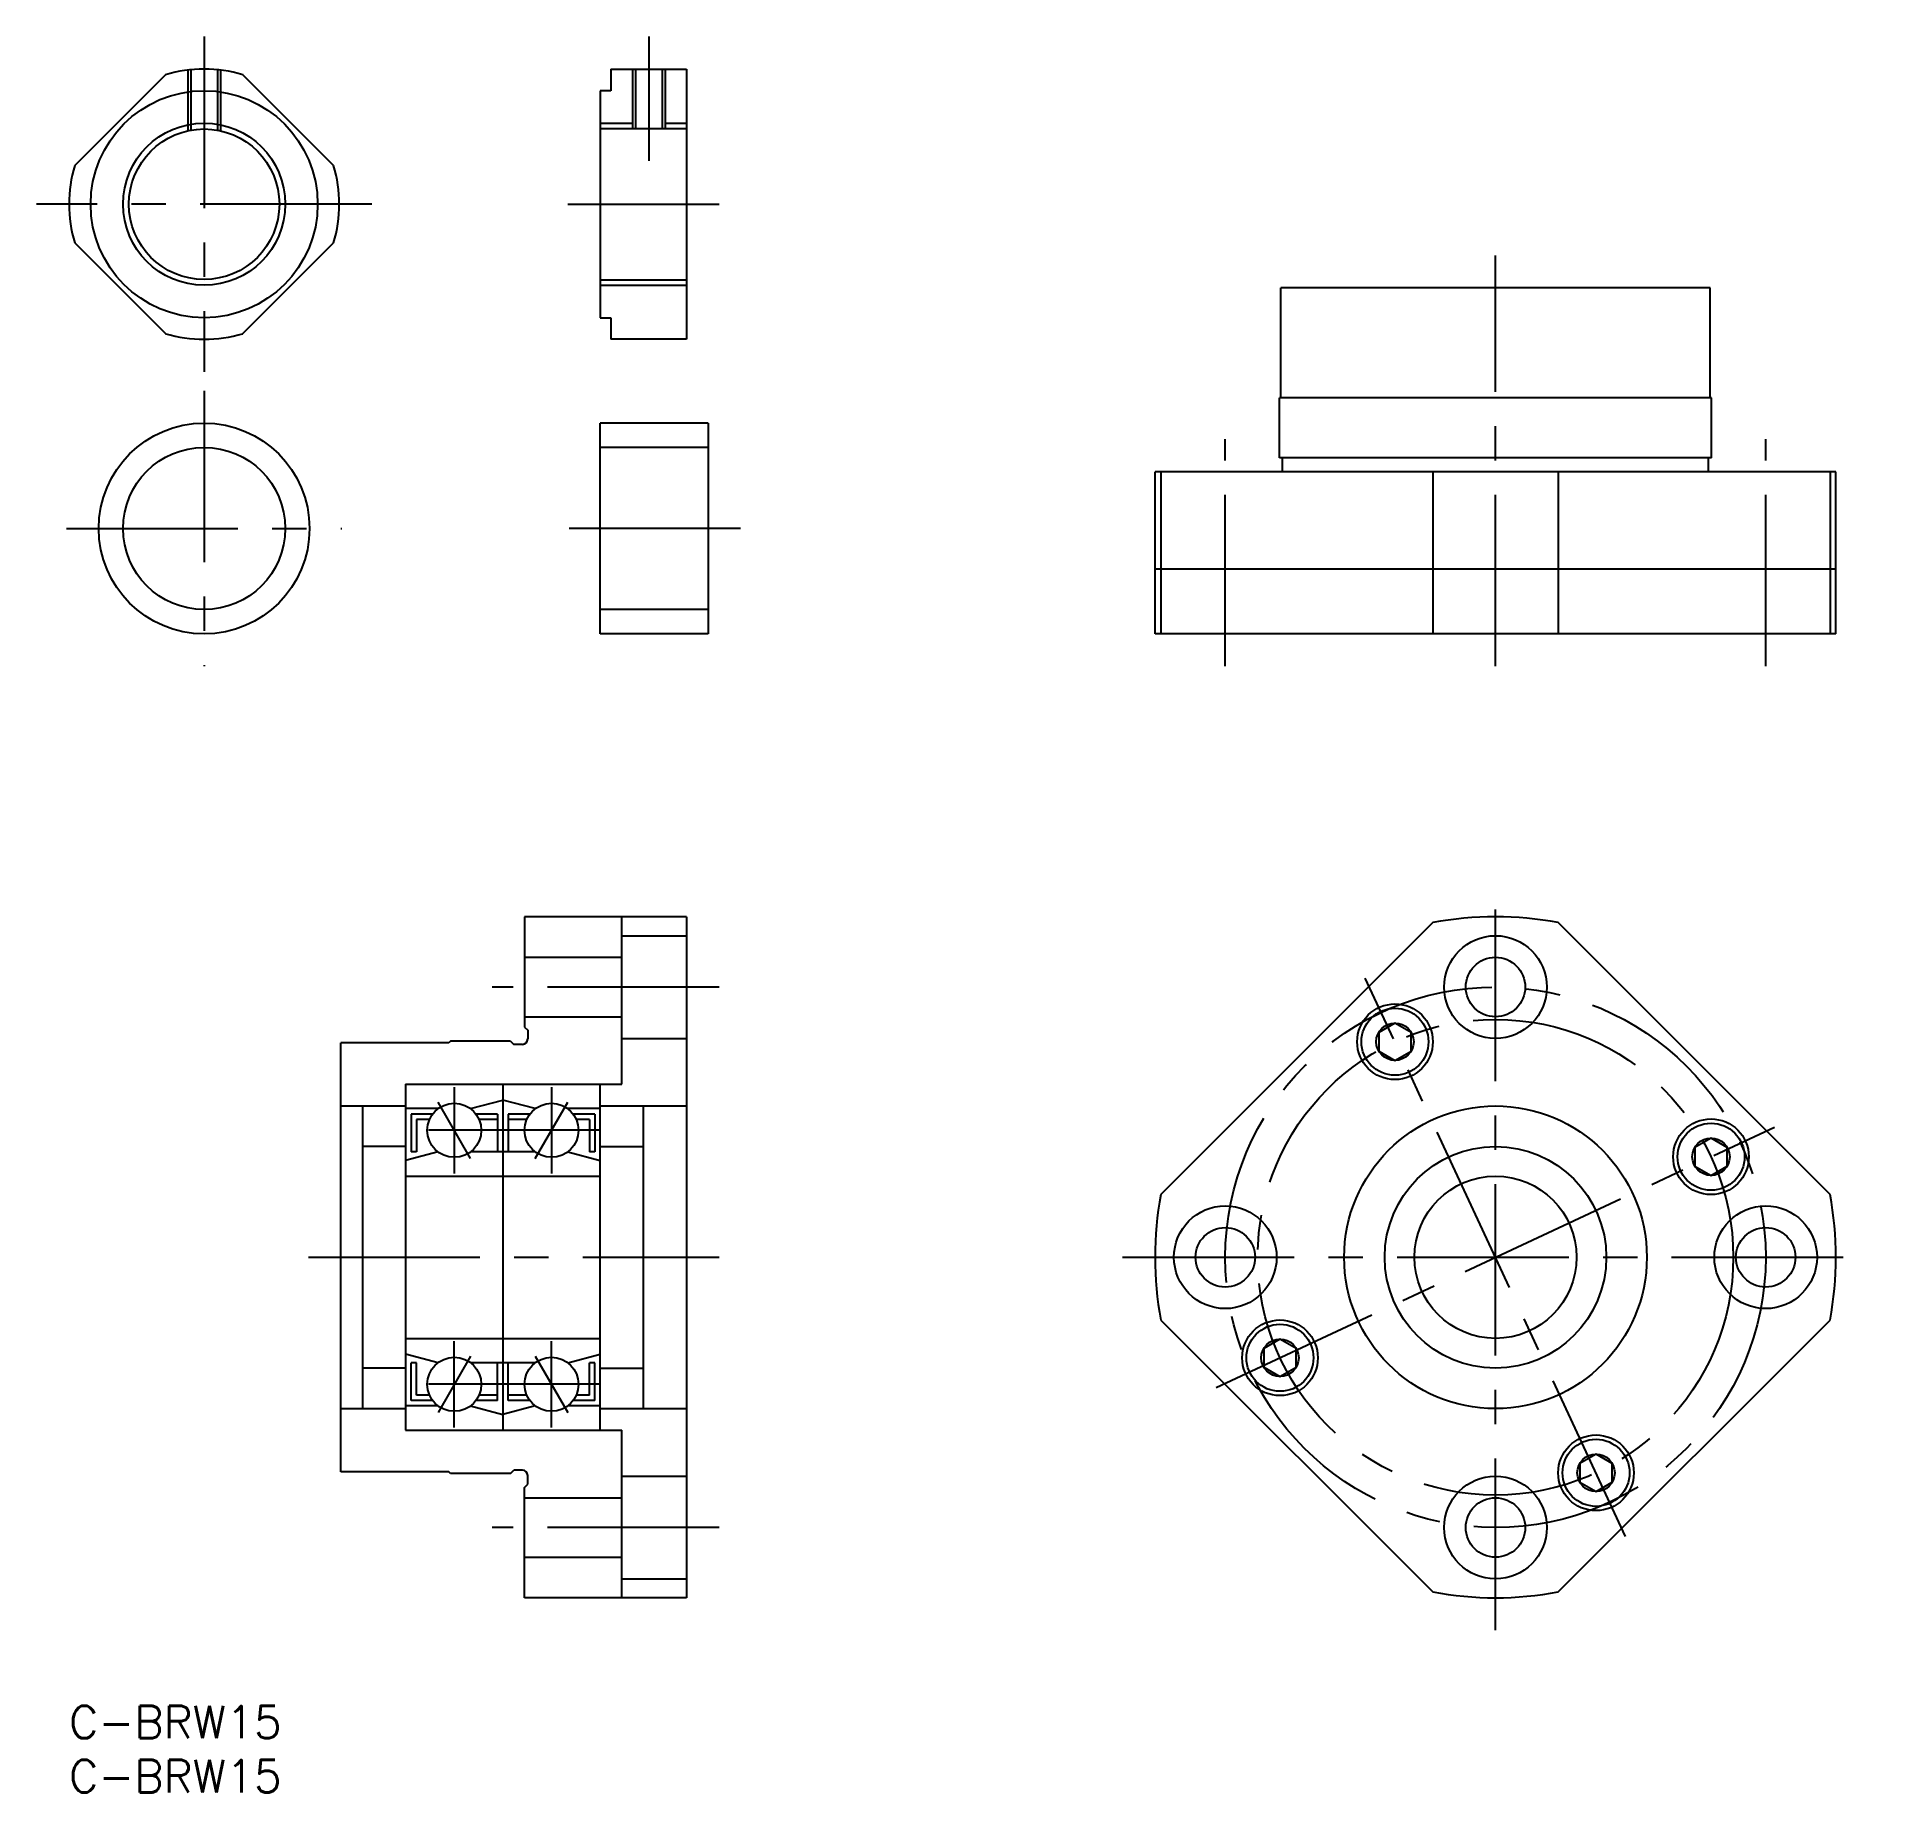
# Model space of a CAD drawing. Extents: x -3 to 166, y -8 to 154.
import ezdxf

# ---------------------------------------------------------------- set-up
doc = ezdxf.new("R2010")
doc.units = 0
doc.header["$LTSCALE"] = 0.5
doc.linetypes.add('CENTER', pattern=[50.8, 31.75, -6.35, 6.35, -6.35])
doc.linetypes.add('DASHED', pattern=[19.05, 12.7, -6.35])
for name, color, linetype in [('MSM_CENTER', 1, 'CENTER'), ('MSM_CONTINUOUS', 7, 'CONTINUOUS'), ('MSM_DASHED', 4, 'DASHED'), ('MSM_NARROW', 5, 'CONTINUOUS'), ('MSM_PART_NUMBER', 7, 'CONTINUOUS')]:
    doc.layers.add(name, color=color, linetype=linetype)
doc.styles.get("Standard").update_dxf_attribs({"font": 'txt.shx', "height": 3, "bigfont": 'bigfont.shx'})

# ---------------------------------------------------------------- blocks, each defined once
blk = doc.blocks.new('*U3')
at = {"layer": 'MSM_PART_NUMBER'}
blk.add_text('C-BRW15', height=3, dxfattribs=at).set_placement((0, -3))
blk = doc.blocks.new('*U4')
at = {"layer": 'MSM_PART_NUMBER'}
blk.add_text('C-BRW15', height=3, dxfattribs=at).set_placement((0, -8))

msp = doc.modelspace()

# ---------------------------------------------------------------- linework, layer by layer
at = {"layer": 'MSM_CENTER'}
for p, q in [((12.5, 154.42), (12.5, 123.42)), ((53.64, 154.42), (53.64, 142.92)), ((28, 138.92), (-3, 138.92)), ((46.14, 138.92), (60.14, 138.92)), ((131.98, 96.17), (131.98, 134.17)), ((12.5, 121.67), (12.5, 96.17)), ((106.98, 96.17), (106.98, 117.17)), ((156.98, 96.17), (156.98, 117.17)), ((-0.25, 108.92), (25.25, 108.92)), ((62.14, 108.92), (46.14, 108.92)), ((131.98, 7), (131.98, 76)), ((60.14, 66.5), (39.14, 66.5)), ((144.02, 15.67), (119.93, 67.33)), ((35.64, 57.25), (35.64, 49.25)), ((44.64, 57.25), (44.64, 49.25)), ((37.14, 50.65), (34.14, 55.85)), ((43.14, 50.65), (46.14, 55.85)), ((49.14, 53.25), (31.14, 53.25)), ((106.15, 29.46), (157.81, 53.54)), ((22.14, 41.5), (60.14, 41.5)), ((97.48, 41.5), (166.48, 41.5)), ((37.14, 32.35), (34.14, 27.15)), ((35.64, 25.75), (35.64, 33.75)), ((43.14, 32.35), (46.14, 27.15)), ((44.64, 25.75), (44.64, 33.75)), ((49.14, 29.75), (31.14, 29.75)), ((60.14, 16.5), (39.14, 16.5))]:
    msp.add_line(p, q, dxfattribs=at)
for radius in [25, 22]:
    msp.add_circle((131.98, 41.5), radius, dxfattribs=at)
at = {"layer": 'MSM_CONTINUOUS'}
for p, q in [((8.92, 150.9), (0.52, 142.5)), ((24.48, 142.5), (16.08, 150.9)), ((50.14, 151.42), (57.14, 151.42)), ((50.14, 151.42), (50.14, 149.42)), ((52.41, 151.42), (52.41, 145.92)), ((54.87, 151.42), (54.87, 145.92)), ((57.14, 151.42), (57.14, 126.42)), ((50.14, 149.42), (49.14, 149.42)), ((49.14, 149.42), (49.14, 128.42)), ((20.28, 146.7), (20.28, 146.7)), ((49.14, 145.92), (57.14, 145.92)), ((22.38, 144.6), (22.38, 144.6)), ((0.52, 135.34), (8.92, 126.95)), ((16.08, 126.95), (24.48, 135.34)), ((49.14, 131.92), (57.14, 131.92)), ((151.83, 131.17), (112.13, 131.17)), ((112.13, 121.02), (112.13, 131.17)), ((151.83, 121.02), (151.83, 131.17)), ((49.14, 128.42), (50.14, 128.42)), ((50.14, 128.42), (50.14, 126.42)), ((57.14, 126.42), (50.14, 126.42)), ((111.98, 115.47), (111.98, 121.02)), ((151.98, 121.02), (111.98, 121.02)), ((151.98, 115.47), (151.98, 121.02)), ((49.14, 99.17), (49.14, 118.67)), ((59.14, 118.67), (49.14, 118.67)), ((59.14, 118.67), (59.14, 99.17)), ((59.14, 116.42), (49.14, 116.42)), ((151.98, 115.47), (111.98, 115.47)), ((112.28, 114.17), (112.28, 115.47)), ((151.68, 114.17), (151.68, 115.47)), ((100.48, 99.17), (100.48, 114.17)), ((163.48, 114.17), (100.48, 114.17)), ((101.02, 114.17), (101.02, 99.17)), ((126.17, 114.17), (126.17, 99.17)), ((137.79, 114.17), (137.79, 99.17)), ((162.94, 114.17), (162.94, 99.17)), ((163.48, 99.17), (163.48, 114.17)), ((163.48, 105.17), (100.48, 105.17)), ((59.14, 101.42), (49.14, 101.42)), ((59.14, 99.17), (49.14, 99.17)), ((163.48, 99.17), (100.48, 99.17)), ((42.14, 73), (42.14, 62.8)), ((57.14, 73), (42.14, 73)), ((51.14, 57.5), (51.14, 73)), ((57.14, 73), (57.14, 10)), ((51.14, 71.25), (57.14, 71.25)), ((126.17, 72.46), (101.02, 47.31)), ((162.94, 47.31), (137.79, 72.46)), ((42.14, 69.25), (51.14, 69.25)), ((42.14, 63.75), (51.14, 63.75)), ((42.14, 62.8), (42.44, 62.5)), ((122.68, 63.17), (121.18, 62.3)), ((124.18, 62.3), (122.68, 63.17)), ((35.14, 61.35), (25.14, 61.35)), ((25.14, 21.65), (25.14, 61.35)), ((35.29, 61.5), (35.14, 61.35)), ((40.84, 61.5), (35.29, 61.5)), ((40.84, 61.5), (41.14, 61.2)), ((41.94, 61.2), (41.14, 61.2)), ((42.44, 62.5), (42.44, 61.7)), ((51.14, 61.75), (57.14, 61.75)), ((121.18, 62.3), (121.18, 60.57)), ((124.18, 60.57), (124.18, 62.3)), ((121.18, 60.57), (122.68, 59.71)), ((122.68, 59.71), (124.18, 60.57)), ((31.14, 57.5), (51.14, 57.5)), ((31.14, 57.5), (31.14, 25.5)), ((37.14, 55.25), (40.14, 56.05)), ((40.14, 57.5), (40.14, 25.5)), ((43.14, 55.25), (40.14, 56.05)), ((49.14, 25.5), (49.14, 57.5)), ((25.14, 55.5), (31.14, 55.5)), ((27.14, 55.5), (27.14, 27.5)), ((34.14, 55.25), (31.14, 55.25)), ((31.64, 54.75), (31.64, 51.25)), ((33.64, 54.75), (31.64, 54.75)), ((32.14, 54.25), (32.14, 51.25)), ((33.35, 54.25), (32.14, 54.25)), ((39.64, 54.75), (37.64, 54.75)), ((39.64, 54.25), (37.94, 54.25)), ((39.64, 54.75), (39.64, 51.25)), ((40.64, 54.75), (40.64, 51.25)), ((42.64, 54.75), (40.64, 54.75)), ((42.35, 54.25), (40.64, 54.25)), ((49.14, 55.25), (46.14, 55.25)), ((48.64, 54.75), (46.64, 54.75)), ((48.14, 54.25), (46.94, 54.25)), ((48.14, 54.25), (48.14, 51.25)), ((48.64, 54.75), (48.64, 51.25)), ((49.14, 55.5), (57.14, 55.5)), ((53.14, 27.5), (53.14, 55.5)), ((31.14, 51.75), (27.14, 51.75)), ((34.14, 51.25), (31.14, 50.45)), ((32.14, 51.25), (31.64, 51.25)), ((43.14, 51.25), (37.14, 51.25)), ((46.14, 51.25), (49.14, 50.45)), ((48.64, 51.25), (48.14, 51.25)), ((49.14, 51.75), (53.14, 51.75)), ((151.92, 52.53), (150.42, 51.66)), ((150.42, 51.66), (150.42, 49.93)), ((153.42, 51.66), (151.92, 52.53)), ((153.42, 49.93), (153.42, 51.66)), ((150.42, 49.93), (151.92, 49.07)), ((151.92, 49.07), (153.42, 49.93)), ((31.14, 49), (49.14, 49)), ((101.02, 35.69), (126.17, 10.54)), ((137.79, 10.54), (162.94, 35.69)), ((31.14, 34), (49.14, 34)), ((112.04, 33.93), (110.54, 33.07)), ((113.54, 33.07), (112.04, 33.93)), ((34.14, 31.75), (31.14, 32.55)), ((46.14, 31.75), (49.14, 32.55)), ((110.54, 33.07), (110.54, 31.34)), ((113.54, 31.34), (113.54, 33.07)), ((31.14, 31.25), (27.14, 31.25)), ((31.64, 28.25), (31.64, 31.75)), ((32.14, 31.75), (31.64, 31.75)), ((32.14, 28.75), (32.14, 31.75)), ((43.14, 31.75), (37.14, 31.75)), ((39.64, 28.25), (39.64, 31.75)), ((40.64, 28.25), (40.64, 31.75)), ((48.14, 28.75), (48.14, 31.75)), ((48.64, 31.75), (48.14, 31.75)), ((48.64, 28.25), (48.64, 31.75)), ((49.14, 31.25), (53.14, 31.25)), ((110.54, 31.34), (112.04, 30.47)), ((112.04, 30.47), (113.54, 31.34)), ((25.14, 27.5), (31.14, 27.5)), ((34.14, 27.75), (31.14, 27.75)), ((33.64, 28.25), (31.64, 28.25)), ((33.35, 28.75), (32.14, 28.75)), ((37.14, 27.75), (40.14, 26.95)), ((39.64, 28.25), (37.64, 28.25)), ((39.64, 28.75), (37.94, 28.75)), ((43.14, 27.75), (40.14, 26.95)), ((42.35, 28.75), (40.64, 28.75)), ((42.64, 28.25), (40.64, 28.25)), ((49.14, 27.75), (46.14, 27.75)), ((48.64, 28.25), (46.64, 28.25)), ((48.14, 28.75), (46.94, 28.75)), ((49.14, 27.5), (57.14, 27.5)), ((31.14, 25.5), (51.14, 25.5)), ((51.14, 10), (51.14, 25.5)), ((141.28, 23.29), (139.78, 22.43)), ((139.78, 22.43), (139.78, 20.7)), ((142.78, 22.43), (141.28, 23.29)), ((142.78, 20.7), (142.78, 22.43)), ((35.14, 21.65), (25.14, 21.65)), ((35.29, 21.5), (35.14, 21.65)), ((40.84, 21.5), (35.29, 21.5)), ((40.84, 21.5), (41.14, 21.8)), ((41.94, 21.8), (41.14, 21.8)), ((42.14, 20.2), (42.44, 20.5)), ((42.44, 20.5), (42.44, 21.3)), ((51.14, 21.25), (57.14, 21.25)), ((139.78, 20.7), (141.28, 19.83)), ((141.28, 19.83), (142.78, 20.7)), ((42.14, 10), (42.14, 20.2)), ((42.14, 19.25), (51.14, 19.25)), ((42.14, 13.75), (51.14, 13.75)), ((51.14, 11.75), (57.14, 11.75)), ((57.14, 10), (42.14, 10))]:
    msp.add_line(p, q, dxfattribs=at)
for centre, radius in [((12.5, 138.92), 10.5), ((12.5, 138.92), 6.96), ((12.5, 108.92), 9.75), ((12.5, 108.92), 7.5), ((131.98, 66.5), 4.75), ((131.98, 66.5), 2.75), ((122.68, 61.44), 3.5), ((122.68, 61.44), 3.1), ((122.68, 61.44), 1.73), ((35.64, 53.25), 2.5), ((44.64, 53.25), 2.5), ((131.98, 41.5), 14), ((151.92, 50.8), 3.5), ((151.92, 50.8), 3.1), ((131.98, 41.5), 10.25), ((151.92, 50.8), 1.73), ((131.98, 41.5), 7.5), ((106.98, 41.5), 4.75), ((156.98, 41.5), 4.75), ((106.98, 41.5), 2.75), ((156.98, 41.5), 2.75), ((112.04, 32.2), 3.5), ((112.04, 32.2), 3.1), ((112.04, 32.2), 1.73), ((35.64, 29.75), 2.5), ((44.64, 29.75), 2.5), ((141.28, 21.56), 3.5), ((141.28, 21.56), 3.1), ((141.28, 21.56), 1.73), ((131.98, 16.5), 4.75), ((131.98, 16.5), 2.75)]:
    msp.add_circle(centre, radius, dxfattribs=at)
for centre, radius, start, end in [((12.5, 138.92), 12.5, 73.3576, 106.6424), ((12.5, 138.92), 12.5, 163.3576, 196.6424), ((12.5, 138.92), 12.5, 343.3576, 16.6424), ((12.5, 138.92), 12.5, 253.3576, 286.6424), ((131.98, 41.5), 31.5, 79.3713, 100.6287), ((41.94, 61.7), 0.5, 270, 0), ((131.98, 41.5), 31.5, 169.3713, 190.6287), ((131.98, 41.5), 31.5, 349.3713, 10.6287), ((41.94, 21.3), 0.5, 0, 90), ((131.98, 41.5), 31.5, 259.3713, 280.6287)]:
    msp.add_arc(centre, radius, start, end, dxfattribs=at)
at = {"layer": 'MSM_DASHED'}
for p, q in [((11, 151.33), (11, 145.72)), ((11.27, 151.36), (11.27, 145.77)), ((13.73, 151.36), (13.73, 145.77)), ((14, 151.33), (14, 145.72))]:
    msp.add_line(p, q, dxfattribs=at)
at = {"layer": 'MSM_NARROW'}
for p, q in [((52.14, 151.42), (52.14, 145.92)), ((55.14, 151.42), (55.14, 145.92)), ((49.14, 146.42), (52.14, 146.42)), ((55.14, 146.42), (57.14, 146.42)), ((49.14, 131.42), (57.14, 131.42))]:
    msp.add_line(p, q, dxfattribs=at)
msp.add_circle((12.5, 138.92), 7.5, dxfattribs=at)

# ---------------------------------------------------------------- block references
at = {"layer": 'MSM_CONTINUOUS'}
for name in ['*U3', '*U4']:
    msp.add_blockref(name, (0, 0), dxfattribs=at)

doc.saveas('drawing.dxf')
